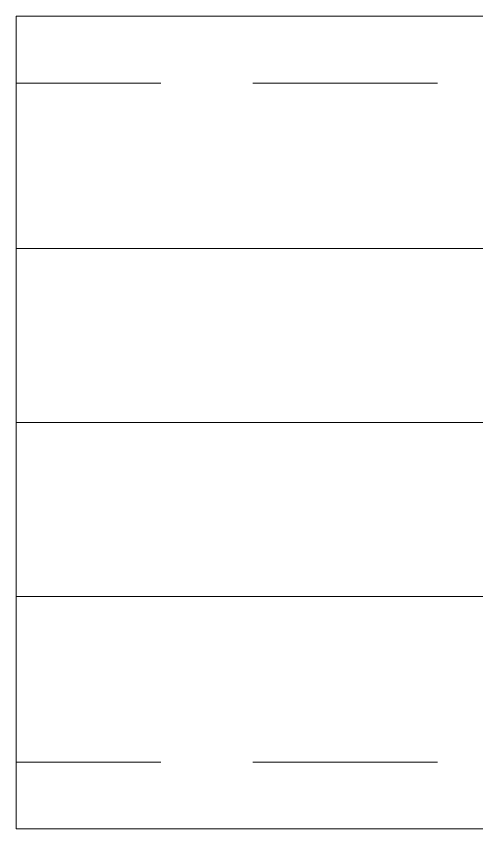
# Model space of a CAD drawing. Header units: inches. Extents: x 702888 to 852715, y 9845 to 271320.
# Drawn here: x 776879.48 to 776895.34, y 89997.63 to 90025.63 of the extents above; entities that cross this region are included whole.
import ezdxf

# ---------------------------------------------------------------- set-up
doc = ezdxf.new("R2010")
doc.units = ezdxf.units.IN
doc.header["$MEASUREMENT"] = 0
doc.linetypes.add('GESTRICHELT2', pattern=[9.525, 6.35, -3.175])
doc.linetypes.add('MITTE2', pattern=[725.805, 483.87, -80.645, 80.645, -80.645])
doc.layers.get('0').update_dxf_attribs({"lineweight": 5})
for name, color, linetype, lineweight in [('MITTE', 1, 'MITTE2', 0), ('UNSICHTBAR', 1, 'GESTRICHELT2', 0), ('VOLLINIE', 7, 'Continuous', 0), ('VOLLLINIE', 7, 'Continuous', 0)]:
    doc.layers.add(name, color=color, linetype=linetype, lineweight=lineweight)

# ---------------------------------------------------------------- blocks, each defined once
blk = doc.blocks.new('FR')
at = {"layer": 'MITTE'}
blk.add_line((-101.5, -91.5), (-101.5, -296.5), dxfattribs=at)
at = {"layer": 'UNSICHTBAR'}
for p, q in [((-113.2, -91.5), (-113.2, -296.5)), ((-89.8, -91.5), (-89.8, -296.5))]:
    blk.add_line(p, q, dxfattribs=at)
at = {"layer": 'VOLLINIE'}
for p in [(-87.5, -91.5), (-115.5, -296.5)]:
    blk.add_line(p, (-87.5, -296.5), dxfattribs=at)
at = {"layer": 'VOLLLINIE'}
for p, q in [((-115.5, -296.5), (-115.5, -273.026)), ((-107.5, -273.026), (-107.5, -296.5)), ((-95.5, -273.026), (-95.5, -296.5))]:
    blk.add_line(p, q, dxfattribs=at)

msp = doc.modelspace()

# ---------------------------------------------------------------- block references
at = {"xscale": -1, "rotation": 270}
msp.add_blockref('FR', (777175.984, 90113.129), dxfattribs=at)

doc.saveas('drawing.dxf')
